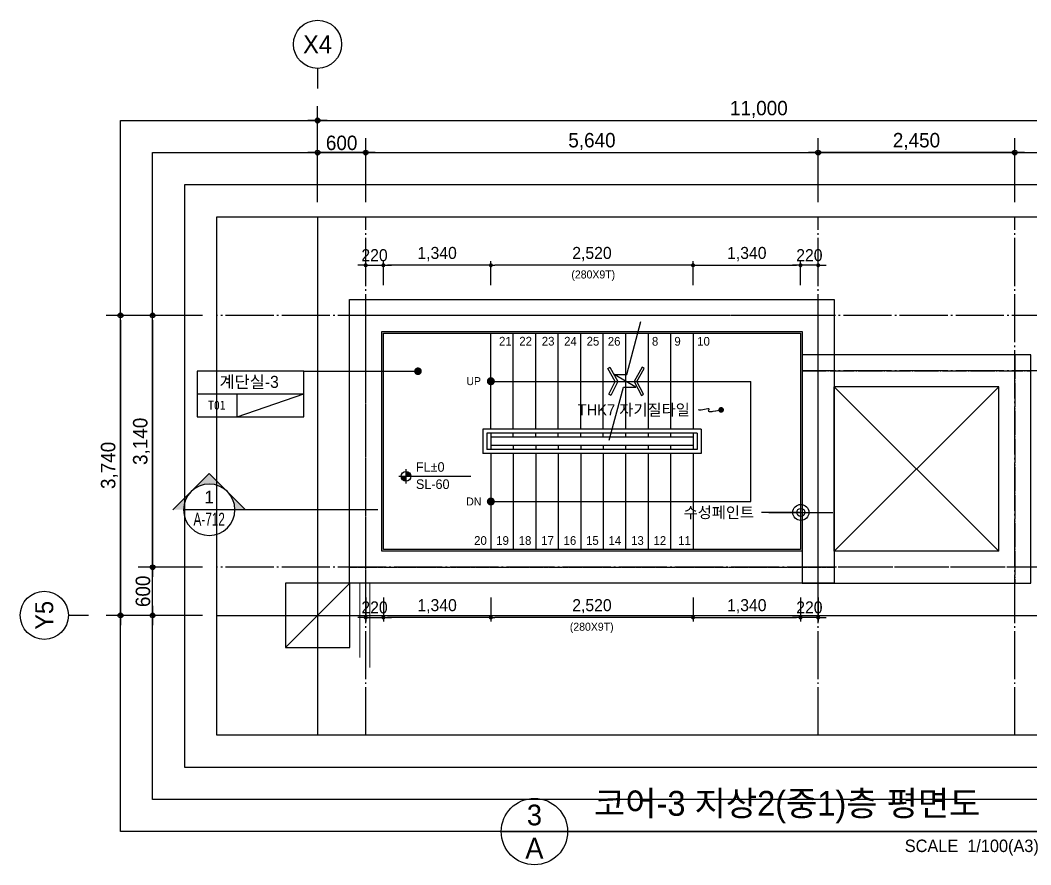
# Model space of a CAD drawing. Header units: millimetres. Extents: x 252711992 to 505989238, y 504776675 to 1009617600.
# Drawn here: x 253174443 to 253187039, y 504805853 to 504816382 of the extents above; entities that cross this region are included whole.
import ezdxf
from ezdxf.enums import TextEntityAlignment as Align
from ezdxf.xclip import XClip

# ---------------------------------------------------------------- set-up
doc = ezdxf.new("R2010")
doc.units = ezdxf.units.MM
doc.header["$XCLIPFRAME"] = 0
doc.linetypes.add('CEN', pattern=[35, 30, -2, 1, -2])
for name, color, linetype in [('$ZCDB_AUDIT_GENERATED_600D18', 7, 'Continuous'), ('0KD DIM', 7, 'Continuous'), ('4A.TEC CEN', 1, 'CEN'), ('4A.TEC CEN 보조1', 14, 'CEN'), ('4A.TEC ELE 4', 9, 'Continuous'), ('4A.TEC IND', 7, 'Continuous'), ('4A.TEC TEXT', 7, 'Continuous'), ('4A.TEC TEXT 1', 3, 'Continuous'), ('4A.TEC TEXT 2', 3, 'Continuous'), ('4A.TEC 기둥', 2, 'Continuous'), ('4A.TEC 마감선 2', 5, 'Continuous'), ('4A.TEC 벽체 1', 2, 'Continuous'), ('4A.TEC 벽체 3', 4, 'Continuous'), ('4A.TEC 벽체 4', 7, 'Continuous'), ('4A.TEC 심볼', 7, 'Continuous'), ('4A.TEC 해치 1', 9, 'Continuous'), ('CEN', 1, 'CEN'), ('LEV', 7, 'Continuous'), ('ROM', 7, 'Continuous'), ('SYM', 1, 'Continuous'), ('TEXT', 7, 'Continuous'), ('㈜SE&C TEXT', 7, 'Continuous')]:
    doc.layers.add(name, color=color, linetype=linetype)
doc.layers.add('DEFPOINT', color=135, linetype='Continuous', plot=False)
doc.styles.add('1', font='')
doc.styles.add('GHS', font='malgun.ttf')
doc.styles.add('나눔고딕', font='')
doc.styles.add('돋움', font='')
doc.styles.add('돋음체', font='')
doc.styles.add('울릉도L', font='')
doc.styles.get('1').set_extended_font_data('DotumChe')
doc.styles.get('나눔고딕').set_extended_font_data('Dotum')
doc.styles.get('돋움').set_extended_font_data('Dotum')
doc.styles.get('돋음체').set_extended_font_data('Dotum')
doc.styles.get('울릉도L').set_extended_font_data('Dotum')
doc.dimstyles.new('DIM_600(외부치수)', dxfattribs={"dimscale": 400, "dimtxt": 3.3, "dimasz": 1, "dimexe": 2, "dimexo": 2, "dimgap": 1, "dimtad": 1, "dimdec": 0, "dimdsep": 46, "dimlunit": 6, "dimtxsty": '나눔고딕', "dimblk1": 'DIMDOT', "dimblk2": 'DIMDOT', "dimsah": 1, "dimcen": 2.5, "dimdle": 1.5, "dimclrd": 8, "dimclre": 8, "dimclrt": 3, "dimadec": 0, "dimazin": 0, "dimtfac": 1, "dimtdec": 0, "dimtix": 1, "dimtmove": 2, "dimatfit": 3, "dimldrblk": 'DIMDOT', "dimfxl": 1, "dimtvp": 1, "dimtolj": 1, "dimtzin": 0, "dimarcsym": 0})
doc.dimstyles.new('DIM_80(외부치수)', dxfattribs={"dimscale": 40, "dimtxt": 3.3, "dimasz": 1, "dimexe": 2, "dimexo": 2, "dimgap": 1, "dimtad": 1, "dimdec": 0, "dimdsep": 46, "dimlunit": 6, "dimtxsty": '돋움', "dimblk1": 'DIMDOT', "dimblk2": 'DIMDOT', "dimsah": 1, "dimcen": 2.5, "dimdle": 1.5, "dimclrd": 1, "dimclre": 7, "dimclrt": 2, "dimadec": 0, "dimazin": 0, "dimtfac": 1, "dimtdec": 0, "dimtix": 1, "dimtmove": 2, "dimatfit": 3, "dimldrblk": 'DIMDOT', "dimfxl": 1, "dimtvp": 1, "dimtolj": 1, "dimtzin": 0, "dimarcsym": 0})
doc.dimstyles.new('KD DIM 1', dxfattribs={"dimscale": 50, "dimtxt": 3, "dimasz": 1, "dimexe": 1, "dimexo": 1, "dimgap": 1, "dimtad": 1, "dimdec": 0, "dimzin": 0, "dimdsep": 46, "dimlunit": 6, "dimtxsty": '돋음체', "dimblk": 'DOT', "dimcen": 3, "dimdle": 1, "dimclrd": 256, "dimclre": 256, "dimclrt": 3, "dimazin": 0, "dimtfac": 1, "dimtdec": 0, "dimtix": 1, "dimtmove": 2, "dimatfit": 3, "dimldrblk": 'OBLIQUE', "dimfxl": 1, "dimtvp": 0.8333, "dimtolj": 1, "dimtzin": 0, "dimarcsym": 0})

# ---------------------------------------------------------------- blocks, each defined once
blk = doc.blocks.new('dwgFD3B')
at = {"layer": '4A.TEC CEN', "color": 250, "ltscale": 500}
blk.add_line((49194.51, -169936.83, -3333.33), (358000, -169936.83, -3333.33), dxfattribs=at)
at = {"layer": '4A.TEC CEN', "color": 250, "ltscale": 500, "elevation": -3333.33}
blk.add_lwpolyline([(197807.63, -39163.16), (197807.63, -267000)], dxfattribs=at)
blk = doc.blocks.new('ccs122')
at = {"layer": '4A.TEC 심볼'}
blk.add_line((0, 8), (0, 3), dxfattribs=at)
blk.add_circle((0, 14), 6, dxfattribs=at)
at = {"layer": '4A.TEC TEXT 2', "color": 3, "style": 'GHS'}
blk.add_attdef('NO', text='', height=4.5, dxfattribs=at).set_placement((-0.01, 14.02), align=Align.MIDDLE_CENTER)
blk = doc.blocks.new('DIMDOT')
at = {"color": 0}
blk.add_line((-2, 0), (2, 0), dxfattribs=at)
for radius in [0.5, 0.25]:
    blk.add_circle((0, 0), radius, dxfattribs=at)
blk = doc.blocks.new('*D346')
at = {"layer": '$ZCDB_AUDIT_GENERATED_600D18', "color": 8, "lineweight": -2, "transparency": 16777216}
for p, q in [((253176713, 504812702), (253175513, 504812702)), ((253175693, 504812642), (253175693, 504809022)), ((253176713, 504808962), (253175513, 504808962))]:
    blk.add_line(p, q, dxfattribs=at)
at = {"layer": 'Defpoints', "color": 0, "transparency": 16777216}
for p in [(253176893, 504812702, 0), (253175693, 504808962), (253176893, 504808962, 0)]:
    blk.add_point(p, dxfattribs=at)
at = {"layer": '$ZCDB_AUDIT_GENERATED_600D18', "color": 8, "lineweight": -2, "transparency": 16777216, "xscale": 60, "yscale": 60, "zscale": 60}
for p, rotation in [((253175693, 504812702), 90), ((253175693, 504808962), 270)]:
    blk.add_blockref('DIMDOT', p, dxfattribs=dict(at, rotation=rotation))
at = {"layer": '$ZCDB_AUDIT_GENERATED_600D18', "color": 3, "transparency": 16777216, "insert": (253175555, 504810832), "char_height": 180, "attachment_point": 5, "rotation": 90, "style": '나눔고딕'}
blk.add_mtext('\\A1;3,740', dxfattribs=at)
blk = doc.blocks.new('*D347')
at = {"layer": '$ZCDB_AUDIT_GENERATED_600D18', "color": 8, "lineweight": -2, "transparency": 16777216}
for p, q in [((253176713, 504809562), (253175913, 504809562)), ((253176093, 504809022), (253176093, 504809502)), ((253176713, 504808962), (253175913, 504808962))]:
    blk.add_line(p, q, dxfattribs=at)
at = {"layer": 'Defpoints', "color": 0, "transparency": 16777216}
for p in [(253176093, 504809562), (253176893, 504809562, 0), (253176893, 504808962, 0)]:
    blk.add_point(p, dxfattribs=at)
at = {"layer": '$ZCDB_AUDIT_GENERATED_600D18', "color": 8, "lineweight": -2, "transparency": 16777216, "xscale": 60, "yscale": 60, "zscale": 60}
for p, rotation in [((253176093, 504809562), 90), ((253176093, 504808962), 270)]:
    blk.add_blockref('DIMDOT', p, dxfattribs=dict(at, rotation=rotation))
at = {"layer": '$ZCDB_AUDIT_GENERATED_600D18', "color": 3, "transparency": 16777216, "insert": (253175973, 504809262), "char_height": 180, "attachment_point": 5, "rotation": 90, "style": '나눔고딕'}
blk.add_mtext('\\A1;600', dxfattribs=at)
blk = doc.blocks.new('*D348')
at = {"layer": '$ZCDB_AUDIT_GENERATED_600D18', "color": 8, "lineweight": -2, "transparency": 16777216}
for p, q in [((253178149, 504814112), (253178149, 504815312)), ((253189149, 504814112), (253189149, 504815312)), ((253178209, 504815132), (253189089, 504815132))]:
    blk.add_line(p, q, dxfattribs=at)
at = {"layer": 'Defpoints', "color": 0, "transparency": 16777216}
for p in [(253189149, 504815132), (253178149, 504813932, 0), (253189149, 504813932)]:
    blk.add_point(p, dxfattribs=at)
at = {"layer": '$ZCDB_AUDIT_GENERATED_600D18', "color": 8, "lineweight": -2, "transparency": 16777216, "xscale": 60, "yscale": 60, "zscale": 60, "rotation": 180}
blk.add_blockref('DIMDOT', (253178149, 504815132), dxfattribs=at)
at = {"layer": '$ZCDB_AUDIT_GENERATED_600D18', "color": 8, "lineweight": -2, "transparency": 16777216, "xscale": 60, "yscale": 60, "zscale": 60}
blk.add_blockref('DIMDOT', (253189149, 504815132), dxfattribs=at)
at = {"layer": '$ZCDB_AUDIT_GENERATED_600D18', "color": 3, "transparency": 16777216, "insert": (253183649, 504815270), "char_height": 180, "attachment_point": 5, "style": '나눔고딕'}
blk.add_mtext('\\A1;11,000', dxfattribs=at)
blk = doc.blocks.new('*D349')
at = {"layer": '$ZCDB_AUDIT_GENERATED_600D18', "color": 8, "lineweight": -2, "transparency": 16777216}
for p, q in [((253186839, 504814112), (253186839, 504814912)), ((253189149, 504814112), (253189149, 504814912)), ((253186899, 504814732), (253189089, 504814732))]:
    blk.add_line(p, q, dxfattribs=at)
at = {"layer": 'Defpoints', "color": 0, "transparency": 16777216}
for p in [(253189149, 504814732), (253186839, 504813932, 569), (253189149, 504813932, 4431)]:
    blk.add_point(p, dxfattribs=at)
at = {"layer": '$ZCDB_AUDIT_GENERATED_600D18', "color": 8, "lineweight": -2, "transparency": 16777216, "xscale": 60, "yscale": 60, "zscale": 60, "rotation": 180}
blk.add_blockref('DIMDOT', (253186839, 504814732), dxfattribs=at)
at = {"layer": '$ZCDB_AUDIT_GENERATED_600D18', "color": 8, "lineweight": -2, "transparency": 16777216, "xscale": 60, "yscale": 60, "zscale": 60}
blk.add_blockref('DIMDOT', (253189149, 504814732), dxfattribs=at)
at = {"layer": '$ZCDB_AUDIT_GENERATED_600D18', "color": 3, "transparency": 16777216, "insert": (253187994, 504814870), "char_height": 180, "attachment_point": 5, "style": '나눔고딕'}
blk.add_mtext('\\A1;2,310', dxfattribs=at)
blk = doc.blocks.new('*D350')
at = {"layer": '$ZCDB_AUDIT_GENERATED_600D18', "color": 8, "lineweight": -2, "transparency": 16777216}
for p, q in [((253178149, 504814112), (253178149, 504814912)), ((253178749, 504814112), (253178749, 504814912)), ((253178689, 504814732), (253178209, 504814732))]:
    blk.add_line(p, q, dxfattribs=at)
at = {"layer": 'Defpoints', "color": 0, "transparency": 16777216}
for p in [(253178149, 504814732), (253178149, 504813932, 39667), (253178749, 504813932, 34667)]:
    blk.add_point(p, dxfattribs=at)
at = {"layer": '$ZCDB_AUDIT_GENERATED_600D18', "color": 8, "lineweight": -2, "transparency": 16777216, "xscale": 60, "yscale": 60, "zscale": 60, "rotation": 180}
blk.add_blockref('DIMDOT', (253178149, 504814732), dxfattribs=at)
at = {"layer": '$ZCDB_AUDIT_GENERATED_600D18', "color": 8, "lineweight": -2, "transparency": 16777216, "xscale": 60, "yscale": 60, "zscale": 60}
blk.add_blockref('DIMDOT', (253178749, 504814732), dxfattribs=at)
at = {"layer": '$ZCDB_AUDIT_GENERATED_600D18', "color": 3, "transparency": 16777216, "insert": (253178449, 504814852), "char_height": 180, "attachment_point": 5, "style": '나눔고딕'}
blk.add_mtext('\\A1;600', dxfattribs=at)
blk = doc.blocks.new('*D315')
at = {"layer": '$ZCDB_AUDIT_GENERATED_600D18', "color": 8, "lineweight": -2, "transparency": 16777216}
for p, q in [((253176713, 504812702), (253175913, 504812702)), ((253176093, 504812642), (253176093, 504809622)), ((253176713, 504809562), (253175913, 504809562))]:
    blk.add_line(p, q, dxfattribs=at)
at = {"layer": 'Defpoints', "color": 0, "transparency": 16777216}
for p in [(253176893, 504812702, 0), (253176093, 504809562), (253176893, 504809562, 0)]:
    blk.add_point(p, dxfattribs=at)
at = {"layer": '$ZCDB_AUDIT_GENERATED_600D18', "color": 8, "lineweight": -2, "transparency": 16777216, "xscale": 60, "yscale": 60, "zscale": 60}
for p, rotation in [((253176093, 504812702), 90), ((253176093, 504809562), 270)]:
    blk.add_blockref('DIMDOT', p, dxfattribs=dict(at, rotation=rotation))
at = {"layer": '$ZCDB_AUDIT_GENERATED_600D18', "color": 3, "transparency": 16777216, "insert": (253175955, 504811132), "char_height": 180, "attachment_point": 5, "rotation": 90, "style": '나눔고딕'}
blk.add_mtext('\\A1;3,140', dxfattribs=at)
blk = doc.blocks.new('*D316')
at = {"layer": '$ZCDB_AUDIT_GENERATED_600D18', "color": 8, "lineweight": -2, "transparency": 16777216}
for p, q in [((253178749, 504814112), (253178749, 504814912)), ((253184389, 504814112), (253184389, 504814912)), ((253178809, 504814732), (253184329, 504814732))]:
    blk.add_line(p, q, dxfattribs=at)
at = {"layer": 'Defpoints', "color": 0, "transparency": 16777216}
for p in [(253184389, 504814732), (253178749, 504813932, 34667), (253184389, 504813932, 81667)]:
    blk.add_point(p, dxfattribs=at)
at = {"layer": '$ZCDB_AUDIT_GENERATED_600D18', "color": 8, "lineweight": -2, "transparency": 16777216, "xscale": 60, "yscale": 60, "zscale": 60, "rotation": 180}
blk.add_blockref('DIMDOT', (253178749, 504814732), dxfattribs=at)
at = {"layer": '$ZCDB_AUDIT_GENERATED_600D18', "color": 8, "lineweight": -2, "transparency": 16777216, "xscale": 60, "yscale": 60, "zscale": 60}
blk.add_blockref('DIMDOT', (253184389, 504814732), dxfattribs=at)
at = {"layer": '$ZCDB_AUDIT_GENERATED_600D18', "color": 3, "transparency": 16777216, "insert": (253181569, 504814870), "char_height": 180, "attachment_point": 5, "style": '나눔고딕'}
blk.add_mtext('\\A1;5,640', dxfattribs=at)
blk = doc.blocks.new('*D317')
at = {"layer": '$ZCDB_AUDIT_GENERATED_600D18', "color": 8, "lineweight": -2, "transparency": 16777216}
for p, q in [((253184389, 504814112), (253184389, 504814912)), ((253186839, 504814112), (253186839, 504814912)), ((253186779, 504814732), (253184449, 504814732))]:
    blk.add_line(p, q, dxfattribs=at)
at = {"layer": 'Defpoints', "color": 0, "transparency": 16777216}
for p in [(253184389, 504814732), (253184389, 504813932, 81667), (253186839, 504813932, 61250)]:
    blk.add_point(p, dxfattribs=at)
at = {"layer": '$ZCDB_AUDIT_GENERATED_600D18', "color": 8, "lineweight": -2, "transparency": 16777216, "xscale": 60, "yscale": 60, "zscale": 60, "rotation": 180}
blk.add_blockref('DIMDOT', (253184389, 504814732), dxfattribs=at)
at = {"layer": '$ZCDB_AUDIT_GENERATED_600D18', "color": 8, "lineweight": -2, "transparency": 16777216, "xscale": 60, "yscale": 60, "zscale": 60}
blk.add_blockref('DIMDOT', (253186839, 504814732), dxfattribs=at)
at = {"layer": '$ZCDB_AUDIT_GENERATED_600D18', "color": 3, "transparency": 16777216, "insert": (253185614, 504814870), "char_height": 180, "attachment_point": 5, "style": '나눔고딕'}
blk.add_mtext('\\A1;2,450', dxfattribs=at)
blk = doc.blocks.new('c1')
at = {"layer": '4A.TEC 기둥'}
blk.add_lwpolyline([(1156776, -1012079), (1157576, -1012079), (1157576, -1011279), (1156776, -1011279)], close=True, dxfattribs=at)
at = {"layer": 'DEFPOINT'}
blk.add_line((1156776, -1012079), (1157576, -1011279), dxfattribs=at)
blk = doc.blocks.new('ADFAWEFQWEFQWF')
at = {"layer": '4A.TEC CEN 보조1', "ltscale": 10}
for p, q in [((200, 0), (200, 2850)), ((2650, 2850), (2650, 0)), ((0, 2650), (2850, 2650)), ((2850, 200), (0, 200))]:
    blk.add_line(p, q, dxfattribs=at)
at = {"layer": '4A.TEC 벽체 1'}
for p, q in [((400, 2450), (400, 400)), ((400, 2450), (2450, 2450)), ((2450, 2450), (2450, 400)), ((400, 400), (2450, 400))]:
    blk.add_line(p, q, dxfattribs=at)
blk.add_lwpolyline([(875, 2850), (0, 2850), (0, 0), (2850, 0), (2850, 2850), (875, 2850)], dxfattribs=at)
at = {"layer": '4A.TEC 해치 1'}
for p, q in [((400, 2450), (2450, 400)), ((2450, 2450), (400, 400))]:
    blk.add_line(p, q, dxfattribs=at)
blk = doc.blocks.new('A$C6C9969DE')
at = {"layer": 'ROM', "color": 0, "linetype": 'Continuous'}
for p, q in [((0, 510), (2400, 510)), ((900, 0), (900, 510))]:
    blk.add_line(p, q, dxfattribs=at)
blk.add_lwpolyline([(0, 0), (2400, 0), (2400, 1020), (0, 1020)], close=True, dxfattribs=at)
blk = doc.blocks.new('ASDFAWGFQWEGRQEWR')
at = {"layer": 'CEN'}
blk.add_lwpolyline([(1712, 118), (1641, 101), (1594, 94), (1567, 93), (1556, 98), (1554, 105), (1558, 114), (1563, 122), (1564, 128), (1557, 130), (1544, 129), (1526, 126), (1505, 122), (1483, 118), (1461, 115), (1443, 114), (1430, 118)], dxfattribs=at)
at = {"layer": '㈜SE&C TEXT', "color": 1, "const_width": 35.9}
blk.add_lwpolyline([(1729, 118, 1), (1694, 118, 1)], format="xyb", close=True, dxfattribs=at)
at = {"layer": '4A.TEC TEXT', "style": '돋움'}
blk.add_text('THK7 자기질타일', height=140, dxfattribs=at).set_placement((-77, 118), align=Align.MIDDLE_LEFT)
blk = doc.blocks.new('단면기호1')
at = {"layer": 'SYM'}
h = blk.add_hatch(color=256, dxfattribs=at)
h.paths.add_polyline_path([(4.24, 4.24, -0.198912), (6, 0), (8.49, 0)])
h.paths.add_polyline_path([(0, 8.49), (-4.24, 4.24, -0.414214), (4.24, 4.24)])
h.paths.add_polyline_path([(-4.24, 4.24), (-8.49, 0), (-6, 0, -0.198912)])
for p in [(-8.49, 0), (8.49, 0)]:
    blk.add_line(p, (0, 8.49), dxfattribs=at)
blk.add_circle((0, 0), 6, dxfattribs=at)
blk = doc.blocks.new('A$C3A5201BD')
at = {"layer": 'LEV'}
h = blk.add_hatch(color=256, dxfattribs=at)
h.paths.add_polyline_path([(200, 200), (335, 200, 0.414214), (200, 335)])
h.paths.add_polyline_path([(200, 65), (200, 200), (65, 200, 0.414214)])
at = {"layer": 'LEV', "color": 7}
for p, q in [((200, 0), (200, 400)), ((0, 200), (2007, 200)), ((0, 200), (400, 200))]:
    blk.add_line(p, q, dxfattribs=at)
blk.add_circle((200, 200), 135, dxfattribs=at)
blk = doc.blocks.new('_Dot')
at = {"color": 0, "linetype": 'ByBlock', "lineweight": -2}
blk.add_line((-0.5, 0), (-1, 0), dxfattribs=at)
at = {"color": 0, "linetype": 'ByBlock', "const_width": 0.5}
blk.add_lwpolyline([(-0.25, 0, 1), (0.25, 0, 1)], format="xyb", close=True, dxfattribs=at)
blk = doc.blocks.new('*D926')
at = {"layer": '0KD DIM', "lineweight": -2, "transparency": 16777216}
for p, q in [((253180309, 504813077), (253180309, 504813377)), ((253182829, 504813077), (253182829, 504813377)), ((253182779, 504813327), (253180359, 504813327))]:
    blk.add_line(p, q, dxfattribs=at)
at = {"layer": 'Defpoints', "color": 0, "transparency": 16777216}
for p in [(253180309, 504813327), (253180309, 504813027, 0), (253182829, 504813027)]:
    blk.add_point(p, dxfattribs=at)
at = {"layer": '0KD DIM', "lineweight": -2, "transparency": 16777216, "xscale": 50, "yscale": 50, "zscale": 50, "rotation": 180}
blk.add_blockref('_Dot', (253180309, 504813327), dxfattribs=at)
at = {"layer": '0KD DIM', "lineweight": -2, "transparency": 16777216, "xscale": 50, "yscale": 50, "zscale": 50}
blk.add_blockref('_Dot', (253182829, 504813327), dxfattribs=at)
at = {"layer": '0KD DIM', "color": 3, "transparency": 16777216, "insert": (253181569, 504813467), "char_height": 150, "attachment_point": 5, "style": '돋음체'}
blk.add_mtext('\\A1;2,520', dxfattribs=at)
blk = doc.blocks.new('_OBLIQUE')
at = {"color": 0, "linetype": 'ByBlock'}
blk.add_line((-0.5, -0.5), (0.5, 0.5), dxfattribs=at)
blk = doc.blocks.new('*D927')
at = {"layer": '0KD DIM', "lineweight": -2, "transparency": 16777216}
for p, q in [((253182829, 504813077), (253182829, 504813377)), ((253184169, 504813077), (253184169, 504813377)), ((253182879, 504813327), (253184119, 504813327))]:
    blk.add_line(p, q, dxfattribs=at)
at = {"layer": 'Defpoints', "color": 0, "transparency": 16777216}
for p in [(253184169, 504813327), (253182829, 504813027), (253184169, 504813027)]:
    blk.add_point(p, dxfattribs=at)
at = {"layer": '0KD DIM', "lineweight": -2, "transparency": 16777216, "xscale": 50, "yscale": 50, "zscale": 50, "rotation": 180}
blk.add_blockref('_Dot', (253182829, 504813327), dxfattribs=at)
at = {"layer": '0KD DIM', "lineweight": -2, "transparency": 16777216, "xscale": 50, "yscale": 50, "zscale": 50}
blk.add_blockref('_Dot', (253184169, 504813327), dxfattribs=at)
at = {"layer": '0KD DIM', "color": 3, "transparency": 16777216, "insert": (253183499, 504813467), "char_height": 150, "attachment_point": 5, "style": '돋음체'}
blk.add_mtext('\\A1;1,340', dxfattribs=at)
blk = doc.blocks.new('*D928')
at = {"layer": '0KD DIM', "lineweight": -2, "transparency": 16777216}
for p, q in [((253178969, 504813077), (253178969, 504813377)), ((253180309, 504813077), (253180309, 504813377)), ((253180259, 504813327), (253179019, 504813327))]:
    blk.add_line(p, q, dxfattribs=at)
at = {"layer": 'Defpoints', "color": 0, "transparency": 16777216}
for p in [(253178969, 504813327), (253178969, 504813027), (253180309, 504813027)]:
    blk.add_point(p, dxfattribs=at)
at = {"layer": '0KD DIM', "lineweight": -2, "transparency": 16777216, "xscale": 50, "yscale": 50, "zscale": 50, "rotation": 180}
blk.add_blockref('_Dot', (253178969, 504813327), dxfattribs=at)
at = {"layer": '0KD DIM', "lineweight": -2, "transparency": 16777216, "xscale": 50, "yscale": 50, "zscale": 50}
blk.add_blockref('_Dot', (253180309, 504813327), dxfattribs=at)
at = {"layer": '0KD DIM', "color": 3, "transparency": 16777216, "insert": (253179639, 504813467), "char_height": 150, "attachment_point": 5, "style": '돋음체'}
blk.add_mtext('\\A1;1,340', dxfattribs=at)
blk = doc.blocks.new('*D929')
at = {"layer": '0KD DIM', "lineweight": -2, "transparency": 16777216}
for p, q in [((253184169, 504813077), (253184169, 504813377)), ((253184389, 504813077), (253184389, 504813377)), ((253184119, 504813327), (253184069, 504813327)), ((253184389, 504813327), (253184169, 504813327)), ((253184439, 504813327), (253184489, 504813327))]:
    blk.add_line(p, q, dxfattribs=at)
at = {"layer": 'Defpoints', "color": 0, "transparency": 16777216}
for p in [(253184169, 504813327), (253184169, 504813027), (253184389, 504813027)]:
    blk.add_point(p, dxfattribs=at)
at = {"layer": '0KD DIM', "lineweight": -2, "transparency": 16777216, "xscale": 50, "yscale": 50, "zscale": 50}
blk.add_blockref('_Dot', (253184169, 504813327), dxfattribs=at)
at = {"layer": '0KD DIM', "lineweight": -2, "transparency": 16777216, "xscale": 50, "yscale": 50, "zscale": 50, "rotation": 180}
blk.add_blockref('_Dot', (253184389, 504813327), dxfattribs=at)
at = {"layer": '0KD DIM', "color": 3, "transparency": 16777216, "insert": (253184279, 504813452), "char_height": 150, "attachment_point": 5, "style": '돋음체'}
blk.add_mtext('\\A1;220', dxfattribs=at)
blk = doc.blocks.new('*D930')
at = {"layer": '0KD DIM', "lineweight": -2, "transparency": 16777216}
for p, q in [((253178749, 504813077), (253178749, 504813377)), ((253178969, 504813077), (253178969, 504813377)), ((253178699, 504813327), (253178649, 504813327)), ((253178749, 504813327), (253178969, 504813327)), ((253179019, 504813327), (253179069, 504813327))]:
    blk.add_line(p, q, dxfattribs=at)
at = {"layer": 'Defpoints', "color": 0, "transparency": 16777216}
for p in [(253178969, 504813327), (253178749, 504813027), (253178969, 504813027)]:
    blk.add_point(p, dxfattribs=at)
at = {"layer": '0KD DIM', "lineweight": -2, "transparency": 16777216, "xscale": 50, "yscale": 50, "zscale": 50}
blk.add_blockref('_Dot', (253178749, 504813327), dxfattribs=at)
at = {"layer": '0KD DIM', "lineweight": -2, "transparency": 16777216, "xscale": 50, "yscale": 50, "zscale": 50, "rotation": 180}
blk.add_blockref('_Dot', (253178969, 504813327), dxfattribs=at)
at = {"layer": '0KD DIM', "color": 3, "transparency": 16777216, "insert": (253178859, 504813452), "char_height": 150, "attachment_point": 5, "style": '돋음체'}
blk.add_mtext('\\A1;220', dxfattribs=at)
blk = doc.blocks.new('*D931')
at = {"layer": '0KD DIM', "lineweight": -2, "transparency": 16777216}
for p, q in [((253180309, 504809186), (253180309, 504808886)), ((253182829, 504809186), (253182829, 504808886)), ((253182779, 504808936), (253180359, 504808936))]:
    blk.add_line(p, q, dxfattribs=at)
at = {"layer": 'Defpoints', "color": 0, "transparency": 16777216}
for p in [(253180309, 504809236, 0), (253182829, 504809236), (253180309, 504808936)]:
    blk.add_point(p, dxfattribs=at)
at = {"layer": '0KD DIM', "lineweight": -2, "transparency": 16777216, "xscale": 50, "yscale": 50, "zscale": 50, "rotation": 180}
blk.add_blockref('_Dot', (253180309, 504808936), dxfattribs=at)
at = {"layer": '0KD DIM', "lineweight": -2, "transparency": 16777216, "xscale": 50, "yscale": 50, "zscale": 50}
blk.add_blockref('_Dot', (253182829, 504808936), dxfattribs=at)
at = {"layer": '0KD DIM', "color": 3, "transparency": 16777216, "insert": (253181569, 504809076), "char_height": 150, "attachment_point": 5, "style": '돋음체'}
blk.add_mtext('\\A1;2,520', dxfattribs=at)
blk = doc.blocks.new('*D932')
at = {"layer": '0KD DIM', "lineweight": -2, "transparency": 16777216}
for p, q in [((253182829, 504809186), (253182829, 504808886)), ((253184169, 504809186), (253184169, 504808886)), ((253182879, 504808936), (253184119, 504808936))]:
    blk.add_line(p, q, dxfattribs=at)
at = {"layer": 'Defpoints', "color": 0, "transparency": 16777216}
for p in [(253182829, 504809236), (253184169, 504809236), (253184169, 504808936)]:
    blk.add_point(p, dxfattribs=at)
at = {"layer": '0KD DIM', "lineweight": -2, "transparency": 16777216, "xscale": 50, "yscale": 50, "zscale": 50, "rotation": 180}
blk.add_blockref('_Dot', (253182829, 504808936), dxfattribs=at)
at = {"layer": '0KD DIM', "lineweight": -2, "transparency": 16777216, "xscale": 50, "yscale": 50, "zscale": 50}
blk.add_blockref('_Dot', (253184169, 504808936), dxfattribs=at)
at = {"layer": '0KD DIM', "color": 3, "transparency": 16777216, "insert": (253183499, 504809076), "char_height": 150, "attachment_point": 5, "style": '돋음체'}
blk.add_mtext('\\A1;1,340', dxfattribs=at)
blk = doc.blocks.new('*D933')
at = {"layer": '0KD DIM', "lineweight": -2, "transparency": 16777216}
for p, q in [((253178969, 504809186), (253178969, 504808886)), ((253180309, 504809186), (253180309, 504808886)), ((253180259, 504808936), (253179019, 504808936))]:
    blk.add_line(p, q, dxfattribs=at)
at = {"layer": 'Defpoints', "color": 0, "transparency": 16777216}
for p in [(253178969, 504809236), (253180309, 504809236), (253178969, 504808936)]:
    blk.add_point(p, dxfattribs=at)
at = {"layer": '0KD DIM', "lineweight": -2, "transparency": 16777216, "xscale": 50, "yscale": 50, "zscale": 50, "rotation": 180}
blk.add_blockref('_Dot', (253178969, 504808936), dxfattribs=at)
at = {"layer": '0KD DIM', "lineweight": -2, "transparency": 16777216, "xscale": 50, "yscale": 50, "zscale": 50}
blk.add_blockref('_Dot', (253180309, 504808936), dxfattribs=at)
at = {"layer": '0KD DIM', "color": 3, "transparency": 16777216, "insert": (253179639, 504809076), "char_height": 150, "attachment_point": 5, "style": '돋음체'}
blk.add_mtext('\\A1;1,340', dxfattribs=at)
blk = doc.blocks.new('*D934')
at = {"layer": '0KD DIM', "lineweight": -2, "transparency": 16777216}
for p, q in [((253184169, 504809186), (253184169, 504808886)), ((253184389, 504809186), (253184389, 504808886)), ((253184119, 504808936), (253184069, 504808936)), ((253184389, 504808936), (253184169, 504808936)), ((253184439, 504808936), (253184489, 504808936))]:
    blk.add_line(p, q, dxfattribs=at)
at = {"layer": 'Defpoints', "color": 0, "transparency": 16777216}
for p in [(253184169, 504809236), (253184389, 504809236), (253184169, 504808936)]:
    blk.add_point(p, dxfattribs=at)
at = {"layer": '0KD DIM', "lineweight": -2, "transparency": 16777216, "xscale": 50, "yscale": 50, "zscale": 50}
blk.add_blockref('_Dot', (253184169, 504808936), dxfattribs=at)
at = {"layer": '0KD DIM', "lineweight": -2, "transparency": 16777216, "xscale": 50, "yscale": 50, "zscale": 50, "rotation": 180}
blk.add_blockref('_Dot', (253184389, 504808936), dxfattribs=at)
at = {"layer": '0KD DIM', "color": 3, "transparency": 16777216, "insert": (253184279, 504809061), "char_height": 150, "attachment_point": 5, "style": '돋음체'}
blk.add_mtext('\\A1;220', dxfattribs=at)
blk = doc.blocks.new('*D935')
at = {"layer": '0KD DIM', "lineweight": -2, "transparency": 16777216}
for p, q in [((253178749, 504809186), (253178749, 504808886)), ((253178969, 504809186), (253178969, 504808886)), ((253178699, 504808936), (253178649, 504808936)), ((253178749, 504808936), (253178969, 504808936)), ((253179019, 504808936), (253179069, 504808936))]:
    blk.add_line(p, q, dxfattribs=at)
at = {"layer": 'Defpoints', "color": 0, "transparency": 16777216}
for p in [(253178749, 504809236), (253178969, 504809236), (253178969, 504808936)]:
    blk.add_point(p, dxfattribs=at)
at = {"layer": '0KD DIM', "lineweight": -2, "transparency": 16777216, "xscale": 50, "yscale": 50, "zscale": 50}
blk.add_blockref('_Dot', (253178749, 504808936), dxfattribs=at)
at = {"layer": '0KD DIM', "lineweight": -2, "transparency": 16777216, "xscale": 50, "yscale": 50, "zscale": 50, "rotation": 180}
blk.add_blockref('_Dot', (253178969, 504808936), dxfattribs=at)
at = {"layer": '0KD DIM', "color": 3, "transparency": 16777216, "insert": (253178859, 504809061), "char_height": 150, "attachment_point": 5, "style": '돋음체'}
blk.add_mtext('\\A1;220', dxfattribs=at)
blk = doc.blocks.new('ADSFWEFQWEF')
at = {"layer": '4A.TEC TEXT', "style": '돋움'}
blk.add_text('수성페인트', height=140, dxfattribs=at).set_placement((560, 110), align=Align.MIDDLE_LEFT)
at = {"layer": '㈜SE&C TEXT', "color": 1}
blk.add_leader([(2021, 110, 0), (1532, 110)], dimstyle='DIM_80(외부치수)', override={"dimasz": 5, "dimtad": 0}, dxfattribs=at)

msp = doc.modelspace()

# ---------------------------------------------------------------- linework, layer by layer
msp.add_line((253177146.55, 504811439.35), (253177979.88, 504811722.69))
at = {"layer": '4A.TEC CEN', "ltscale": 20}
for p, q in [((253178748.77, 504807467.16, 1666.67), (253178748.77, 504813932.16, 1666.67)), ((253184388.77, 504807467.16, 1666.67), (253184388.77, 504813932.16, 1666.67)), ((253186838.77, 504807467.16, 1666.67), (253186838.77, 504813932.16, 1666.67)), ((253190203.05, 504812702.14, 1666.67), (253176892.67, 504812702.14, 1666.67)), ((253190203.05, 504812012.14, 1666.67), (253184188.77, 504812012.14, 1666.67)), ((253190203.05, 504812012.14, 1666.67), (253184188.77, 504812012.14, 1666.67)), ((253190203.05, 504809562.14, 1666.67), (253176892.67, 504809562.14, 1666.67))]:
    msp.add_line(p, q, dxfattribs=at)
at = {"layer": '4A.TEC CEN 보조1'}
for p, q in [((253178748.78, 504809362.14, -3332.88), (253178748.78, 504812902.14, -3332.88)), ((253184388.78, 504809362.14, -3332.88), (253184388.78, 504812902.14, -3332.88)), ((253184588.78, 504812702.14, -3332.88), (253178548.78, 504812702.14, -3332.88)), ((253178548.78, 504809562.14, -3332.88), (253184588.78, 504809562.14, -3332.88))]:
    msp.add_line(p, q, dxfattribs=at)
at = {"layer": '4A.TEC ELE 4', "color": 8, "ltscale": 0.3}
for p, q in [((253180308.77, 504811282.14, -8332.43), (253180308.77, 504812482.14, -8332.43)), ((253180588.77, 504811282.14, -8332.43), (253180588.77, 504812482.14, -8332.43)), ((253180868.77, 504811282.14, -8332.43), (253180868.77, 504812482.14, -8332.43)), ((253181148.77, 504811282.14, -8332.43), (253181148.77, 504812482.14, -8332.43)), ((253181428.77, 504811282.14, -8332.43), (253181428.77, 504812482.14, -8332.43)), ((253181708.77, 504811282.14, -8332.43), (253181708.77, 504812482.14, -8332.43)), ((253182268.77, 504812482.14, -8332.43), (253182268.77, 504811282.14, -8332.43)), ((253182548.77, 504812482.14, -8332.43), (253182548.77, 504811282.14, -8332.43)), ((253182828.77, 504812482.14, -8332.43), (253182828.77, 504811282.14, -8332.43)), ((253182928.77, 504811282.14, -8332.43), (253180208.77, 504811282.14, -8332.43)), ((253180208.77, 504811282.14, -8332.43), (253180208.77, 504810982.14, -8332.43)), ((253182878.77, 504811232.14, -8332.43), (253180258.77, 504811232.14, -8332.43)), ((253180258.77, 504811232.14, -8332.43), (253180258.77, 504811032.14, -8332.43)), ((253180308.77, 504811232.14, -8332.43), (253180308.77, 504811082.14, -8332.43)), ((253180588.77, 504811182.14, -8332.43), (253180588.77, 504811232.14, -8332.43)), ((253180868.77, 504811182.14, -8332.43), (253180868.77, 504811232.14, -8332.43)), ((253181148.77, 504811182.14, -8332.43), (253181148.77, 504811232.14, -8332.43)), ((253182268.77, 504811232.14, -8332.43), (253182268.77, 504811182.14, -8332.43)), ((253182548.77, 504811232.14, -8332.43), (253182548.77, 504811182.14, -8332.43)), ((253182828.77, 504811232.14, -8332.43), (253182828.77, 504811182.14, -8332.43)), ((253182828.77, 504811232.14, -8332.43), (253182828.77, 504811082.14, -8332.43)), ((253182878.77, 504811232.14, -8332.43), (253182878.77, 504811032.14, -8332.43)), ((253182928.77, 504811282.14, -8332.43), (253182928.77, 504810982.14, -8332.43)), ((253182828.77, 504811182.14, -8332.43), (253180308.77, 504811182.14, -8332.43)), ((253182828.77, 504811082.14, -8332.43), (253180308.77, 504811082.14, -8332.43)), ((253180308.77, 504811082.14, -8332.43), (253180308.77, 504811032.14, -8332.43)), ((253180588.77, 504811082.14, -8332.43), (253180588.77, 504811032.14, -8332.43)), ((253180868.77, 504811082.14, -8332.43), (253180868.77, 504811032.14, -8332.43)), ((253181148.77, 504811082.14, -8332.43), (253181148.77, 504811032.14, -8332.43)), ((253182268.77, 504811082.14, -8332.43), (253182268.77, 504811032.14, -8332.43)), ((253182548.77, 504811082.14, -8332.43), (253182548.77, 504811032.14, -8332.43)), ((253182828.77, 504811082.14, -8332.43), (253182828.77, 504811032.14, -8332.43)), ((253182928.77, 504810982.14, -8332.43), (253180208.77, 504810982.14, -8332.43)), ((253182878.77, 504811032.14, -8332.43), (253180258.77, 504811032.14, -8332.43)), ((253180308.77, 504810982.14, -8332.43), (253180308.77, 504809782.14, -8332.43)), ((253180588.77, 504810982.14, -8332.43), (253180588.77, 504809782.14, -8332.43)), ((253180868.77, 504810982.14, -8332.43), (253180868.77, 504809782.14, -8332.43)), ((253181148.77, 504810982.14, -8332.43), (253181148.77, 504809782.14, -8332.43)), ((253181428.77, 504810982.14, -8332.43), (253181428.77, 504809782.14, -8332.43)), ((253181708.77, 504810982.14, -8332.43), (253181708.77, 504809782.14, -8332.43)), ((253181988.77, 504810982.14, -8332.43), (253181988.77, 504809782.14, -8332.43)), ((253182268.77, 504810982.14, -8332.43), (253182268.77, 504809782.14, -8332.43)), ((253182548.77, 504810982.14, -8332.43), (253182548.77, 504809782.14, -8332.43)), ((253182828.77, 504810982.14, -8332.43), (253182828.77, 504809782.14, -8332.43))]:
    msp.add_line(p, q, dxfattribs=at)
at = {"layer": '4A.TEC ELE 4', "color": 8}
for p, q in [((253181988.77, 504812482.14, -8332.43), (253181988.77, 504811282.14, -8332.43)), ((253181708.77, 504811182.14, -8332.43), (253181708.77, 504811232.14, -8332.43)), ((253181708.77, 504811082.14, -8332.43), (253181708.77, 504811032.14, -8332.43))]:
    msp.add_line(p, q, dxfattribs=at)
at = {"layer": '4A.TEC ELE 4', "color": 8, "ltscale": 0.2}
for p, q in [((253181428.77, 504811182.14, -8332.43), (253181428.77, 504811232.14, -8332.43)), ((253181428.77, 504811082.14, -8332.43), (253181428.77, 504811032.14, -8332.43))]:
    msp.add_line(p, q, dxfattribs=at)
at = {"layer": '4A.TEC ELE 4', "color": 8, "ltscale": 0.02}
for p, q in [((253181988.77, 504811232.14, -8332.43), (253181988.77, 504811182.14, -8332.43)), ((253181988.77, 504811082.14, -8332.43), (253181988.77, 504811032.14, -8332.43))]:
    msp.add_line(p, q, dxfattribs=at)
at = {"layer": '4A.TEC ELE 4', "color": 8, "ltscale": 0.3, "elevation": -8332.43}
msp.add_lwpolyline([(253181782.97, 504811144.97), (253181960.8, 504811808.63), (253182116.09, 504811808.63), (253181847.12, 504811963.93), (253182002.41, 504811963.93), (253182179.56, 504812625.03)], dxfattribs=at)
at = {"layer": '4A.TEC IND', "color": 8}
for p, q in [((253180308.77, 504811879.64, -8332.43), (253183548.77, 504811879.64, -8332.43)), ((253183548.77, 504810382.94, -8332.43), (253183548.77, 504811879.64, -8332.43)), ((253180298.77, 504810380.44, -8332.43), (253183548.77, 504810382.94, -8332.43))]:
    msp.add_line(p, q, dxfattribs=at)
at = {"layer": '4A.TEC IND', "color": 8, "elevation": -8332.43}
for points in [[(253181802.68, 504811705.03), (253181777.9, 504811719.34), (253181859.84, 504811879.64), (253181766.94, 504812040.55), (253181791.72, 504812054.86), (253181892.88, 504811879.64)], [(253182185.3, 504811705.03), (253182210.08, 504811719.33), (253182128.14, 504811879.64), (253182221.04, 504812040.55), (253182196.26, 504812054.86), (253182095.1, 504811879.64)]]:
    msp.add_lwpolyline(points, close=True, dxfattribs=at)
at = {"layer": '4A.TEC IND', "const_width": 50, "elevation": -8332.43}
for points in [[(253180333.77, 504811881.35, 1), (253180283.77, 504811881.35, 1)], [(253180333.77, 504810382.14, 1), (253180283.77, 504810382.14, 1)]]:
    msp.add_lwpolyline(points, format="xyb", close=True, dxfattribs=at)
at = {"layer": '4A.TEC 마감선 2'}
for p, q in [((253178968.78, 504812482.14, -3332.88), (253184168.78, 504812482.14, -3332.88)), ((253178968.78, 504809782.14, -3332.88), (253178968.78, 504812482.14, -3332.88)), ((253184168.78, 504812482.14, -3332.88), (253184168.78, 504809782.14, -3332.88)), ((253184168.78, 504809782.14, -3332.88), (253178968.78, 504809782.14, -3332.88))]:
    msp.add_line(p, q, dxfattribs=at)
at = {"layer": '4A.TEC 벽체 1'}
for p, q in [((253178548.78, 504812902.14, -3332.88), (253184588.78, 504812902.14, -3332.88)), ((253178548.78, 504809362.14, -3332.88), (253178548.78, 504812902.14, -3332.88)), ((253184588.78, 504812902.14, -3332.88), (253184588.78, 504809362.14, -3332.88)), ((253178948.78, 504812502.14, -3332.88), (253184188.78, 504812502.14, -3332.88)), ((253178948.78, 504809762.14, -3332.88), (253178948.78, 504812502.14, -3332.88)), ((253184188.78, 504812502.14, -3332.88), (253184188.78, 504809762.14, -3332.88)), ((253184188.78, 504809762.14, -3332.88), (253178948.78, 504809762.14, -3332.88)), ((253184588.78, 504809362.14, -3332.88), (253178548.78, 504809362.14, -3332.88))]:
    msp.add_line(p, q, dxfattribs=at)
at = {"layer": '4A.TEC 벽체 3'}
msp.add_line((253178548.78, 504809362.14, -3332.88), (253178548.78, 504808562.14, -3332.88), dxfattribs=at)
at = {"layer": '4A.TEC 벽체 4', "color": 251, "lineweight": 0, "ltscale": 15}
for p, q in [((253178673.78, 504809362.14, -3332.88), (253178673.78, 504808437.14, -3332.88)), ((253178798.78, 504809362.14, -3332.88), (253178798.78, 504808312.14, -3332.88))]:
    msp.add_line(p, q, dxfattribs=at)
at = {"layer": '4A.TEC 심볼'}
msp.add_line((253180437.72, 504806267.16, 3333.33), (253187236.14, 504806267.16, 3333.33), dxfattribs=at)
msp.add_circle((253180851.72, 504806267.16, 3333.33), 414, dxfattribs=at)
at = {"layer": 'DEFPOINT', "elevation": 3333.33}
for points in [[(253175692.67, 504815132.16), (253191403.05, 504815132.16), (253191403.05, 504806267.16), (253175692.67, 504806267.16)], [(253176092.67, 504814732.16), (253191003.05, 504814732.16), (253191003.05, 504806667.16), (253176092.67, 504806667.16)], [(253176492.67, 504814332.16), (253190603.05, 504814332.16), (253190603.05, 504807067.16), (253176492.67, 504807067.16)], [(253176892.67, 504813932.16), (253190203.05, 504813932.16), (253190203.05, 504807467.16), (253176892.67, 504807467.16)]]:
    msp.add_lwpolyline(points, close=True, dxfattribs=at)
at = {"layer": 'SYM'}
msp.add_line((253178900.7, 504810278.45, 1666.67), (253177118.27, 504810278.45, 1666.67), dxfattribs=at)
at = {"layer": 'SYM', "elevation": 1666.67}
msp.add_lwpolyline([(253177118.27, 504810278.45), (253176477.82, 504810278.45)], dxfattribs=at)
at = {"layer": 'TEXT'}
msp.add_line((253177979.88, 504812006.02), (253179400.37, 504812006.02), dxfattribs=at)
at = {"layer": 'TEXT', "const_width": 47.82}
msp.add_lwpolyline([(253179400.37, 504812029.93, 1), (253179400.37, 504811982.11, 1)], format="xyb", close=True, dxfattribs=at)

# ---------------------------------------------------------------- block references
ref = msp.add_blockref('dwgFD3B', (252980341.15, 504978898.98, 0.45))
XClip(ref).set_block_clipping_path([(196551.5201089978, -171431.8169596791), (209861.9006240964, -164966.8169608712)])
for name, p in [('ASDFAWGFQWEGRQEWR', (253181467.87, 504811406.49)), ('ADSFWEFQWEF', (253182151.53, 504810135.85))]:
    msp.add_blockref(name, p)
at = {"layer": '4A.TEC 기둥'}
msp.add_blockref('c1', (252020973.1, 505820641.48, -3332.88), dxfattribs=at)
at = {"layer": '4A.TEC 벽체 1', "color": 3, "rotation": 180}
msp.add_blockref('ADFAWEFQWEFQWF', (253187038.77, 504812212.14, 1666.67), dxfattribs=at)
at = {"layer": '4A.TEC 심볼'}
ref = msp.add_blockref('ccs122', (253178148.78, 504815382.16, -7764.32), dxfattribs=dict(at, xscale=49.99999977496833, yscale=49.99999977496833, zscale=49.99999977496833))
ref.add_attrib('NO', 'X4', dxfattribs={"layer": '0', "color": 3, "height": 225, "style": '울릉도L'}).set_placement((253178148.47, 504816083.06, -7764.32), align=Align.MIDDLE_CENTER)
ref = msp.add_blockref('ccs122', (253175442.67, 504808963.18, -4999.55), dxfattribs=dict(at, xscale=49.99999977496833, yscale=49.99999977496833, zscale=49.99999977496833, rotation=90))
ref.add_attrib('NO', 'Y5', dxfattribs={"layer": '0', "color": 3, "height": 225, "rotation": 90, "style": '울릉도L'}).set_placement((253174741.77, 504808962.87, -4999.55), align=Align.MIDDLE_CENTER)
at = {"layer": 'LEV', "xscale": 0.4469841265468151, "yscale": 0.4469841265468151, "zscale": 0.4469841265468151}
msp.add_blockref('A$C3A5201BD', (253179162.86, 504810606.97), dxfattribs=at)
at = {"layer": 'SYM', "xscale": -53.37150118498497, "yscale": 53.37150118498497, "zscale": 53.37150118498497, "rotation": 359.9999999999999}
msp.add_blockref('단면기호1', (253176798.04, 504810278.45, 1666.67), dxfattribs=at)
at = {"layer": 'TEXT', "xscale": 0.5555555568112274, "yscale": 0.5555555568112274, "zscale": 0.5555555568112274}
msp.add_blockref('A$C6C9969DE', (253176646.55, 504811439.35), dxfattribs=at)

# ---------------------------------------------------------------- texts
at = {"layer": '0KD DIM', "color": 3, "style": '돋음체'}
for p in [(253181585.31, 504813212.6, -3332.88), (253181566.09, 504808820.81, -3332.88)]:
    msp.add_text('(280X9T)', height=100, dxfattribs=at).set_placement(p, align=Align.MIDDLE_CENTER)
at = {"layer": '4A.TEC TEXT 1', "style": '돋음체'}
for s, p in [('UP', (253180004.02, 504811883.1, 8332.43)), ('DN', (253180001.57, 504810382.57))]:
    msp.add_text(s, height=100, dxfattribs=at).set_placement(p, align=Align.MIDDLE_LEFT)
at = {"layer": '4A.TEC TEXT 2', "color": 3, "style": '나눔고딕'}
msp.add_text('코어-3 지상2(중1)층 평면도', height=310.5, dxfattribs=at).set_placement((253181594.61, 504806370.66, 3333.33), align=Align.BOTTOM_LEFT)
for s, p in [('3', (253180851.72, 504806474.16, 3333.33)), ('A', (253180851.72, 504806060.16, 3333.33))]:
    msp.add_text(s, height=258.75, dxfattribs=at).set_placement(p, align=Align.MIDDLE)
msp.add_text('SCALE  1/100(A3)', height=155.25, dxfattribs=at).set_placement((253187138.94, 504805965.52, 3333.33), align=Align.BOTTOM_RIGHT)
at = {"layer": 'LEV', "style": '돋움'}
for s, p in [('FL%%P0', (253179374.98, 504810752.28)), ('SL-60', (253179374.98, 504810538.07))]:
    msp.add_text(s, height=120, dxfattribs=at).set_placement(p)
at = {"layer": 'TEXT', "style": '나눔고딕'}
for s, height, p in [('21', 108.675, (253180568.79, 504812293.38, -3332.88)), ('22', 108.675, (253180821.37, 504812293.38, -3332.88)), ('23', 108.675, (253181101.66, 504812293.38, -3332.88)), ('24', 108.675, (253181380.33, 504812293.38, -3332.88)), ('25', 108.675, (253181660.48, 504812293.38, -3332.88)), ('26', 108.675, (253181924.39, 504812292.2, -3332.88)), ('8', 108.68, (253182395.77, 504812292.2, -3332.88)), ('9', 108.68, (253182675.63, 504812292.2, -3332.88)), ('10', 108.675, (253183038.94, 504812292.2, -3332.88)), ('20', 108.675, (253180258.61, 504809808.75, -3332.88)), ('19', 108.675, (253180533.75, 504809808.75, -3332.88)), ('18', 108.675, (253180814.04, 504809808.75, -3332.88)), ('17', 108.675, (253181093.75, 504809808.75, -3332.88)), ('16', 108.675, (253181373.75, 504809808.75, -3332.88)), ('15', 108.675, (253181653.6, 504809808.75, -3332.88)), ('14', 108.675, (253181933.45, 504809808.75, -3332.88)), ('13', 108.675, (253182214.78, 504809808.75, -3332.88)), ('12', 108.675, (253182494.48, 504809808.75, -3332.88)), ('11', 108.675, (253182801.91, 504809808.75, -3332.88))]:
    msp.add_text(s, height=height, dxfattribs=at).set_placement(p, align=Align.BOTTOM_RIGHT)
at = {"layer": 'TEXT'}
for s, height, style, p in [('계단실-3', 150, '돋움', (253177296.45, 504811873.52)), ('T01', 112.5, '1', (253176893.69, 504811583.05))]:
    msp.add_text(s, height=height, dxfattribs=dict(at, style=style)).set_placement(p, align=Align.MIDDLE_CENTER)
at = {"layer": 'TEXT', "style": '돋움'}
msp.add_text('1', height=160.11, dxfattribs=at).set_placement((253176798.04, 504810357.23, 1666.67), align=Align.CENTER)
at = {"layer": 'TEXT', "style": '돋움', "width": 0.7}
msp.add_text('A-712', height=160.115, dxfattribs=at).set_placement((253176798.04, 504810081.54, 1666.67), align=Align.CENTER)

# ---------------------------------------------------------------- dimensions: what is measured, and where the dimension line sits
at = {"layer": '$ZCDB_AUDIT_GENERATED_600D18'}
for base, p1, p2, picture, middle in [((253189148.78, 504815132.16, -7764.32), (253178148.78, 504813932.16, -7764.32), (253189148.78, 504813932.16, -7764.32), '*D348', (253183648.78, 504815269.62, -7764.32)), ((253184388.77, 504814732.16, -7764.32), (253178748.77, 504813932.16, 26902.34), (253184388.77, 504813932.16, 73902.34), '*D316', (253181568.77, 504814869.62, -7764.32)), ((253189148.78, 504814732.16, -7764.32), (253186838.77, 504813932.16, -7195.76), (253189148.78, 504813932.16, -3332.88), '*D349', (253187993.77, 504814869.62, -7764.32))]:
    dim = msp.add_linear_dim(base=base, p1=p1, p2=p2, dimstyle='DIM_600(외부치수)', override={"dimscale": 300, "dimtxt": 0.6, "dimasz": 0.2, "dimexe": 0.6, "dimexo": 0.6, "dimgap": 0.1, "dimdec": 1, "dimblk1": 'DIMDOT', "dimblk2": 'DIMDOT', "dimdle": 0.5}, dxfattribs=at)
    dim.commit()
    dim.dimension.update_dxf_attribs({"geometry": picture, "text_midpoint": middle})
for base, p1, p2, angle, picture, middle in [((253178148.78, 504814732.16, -7764.32), (253178748.77, 504813932.16, 26902.34), (253178148.78, 504813932.16, 31902.33), 180, '*D350', (253178448.77, 504814852.28, -7764.32)), ((253184388.77, 504814732.16, -7764.32), (253186838.77, 504813932.16, 53485.68), (253184388.77, 504813932.16, 73902.34), 180, '*D317', (253185613.77, 504814869.62, -7764.32)), ((253175692.67, 504808962.14, -4999.55), (253176892.67, 504812702.14, -4999.55), (253176892.67, 504808962.14, -4999.55), 270, '*D346', (253175555.21, 504810832.14, -4999.55)), ((253176092.67, 504809562.14, -4999.55), (253176892.67, 504812702.14, -4999.55), (253176892.67, 504809562.14, -4999.55), 270, '*D315', (253175955.21, 504811132.14, -4999.55)), ((253176092.67, 504809562.14, -4999.55), (253176892.67, 504808962.14, -4999.55), (253176892.67, 504809562.14, -4999.55), 90, '*D347', (253175972.55, 504809262.14, -4999.55))]:
    dim = msp.add_linear_dim(base=base, p1=p1, p2=p2, angle=angle, dimstyle='DIM_600(외부치수)', override={"dimscale": 300, "dimtxt": 0.6, "dimasz": 0.2, "dimexe": 0.6, "dimexo": 0.6, "dimgap": 0.1, "dimdec": 1, "dimblk1": 'DIMDOT', "dimblk2": 'DIMDOT', "dimdle": 0.5}, dxfattribs=at)
    dim.commit()
    dim.dimension.update_dxf_attribs({"geometry": picture, "text_midpoint": middle})
at = {"layer": '0KD DIM'}
for base, p1, p2, picture, middle in [((253178968.78, 504813327.14, -3332.88), (253178748.77, 504813027.14, -3332.88), (253178968.78, 504813027.14, -3332.88), '*D930', (253178858.77, 504813452.24, -3332.88)), ((253184168.78, 504813327.14, -3332.88), (253182828.78, 504813027.14, -3332.88), (253184168.78, 504813027.14, -3332.88), '*D927', (253183498.78, 504813466.7, -3332.88)), ((253178968.78, 504808936.14, -3332.88), (253178748.77, 504809236.14, -3332.88), (253178968.78, 504809236.14, -3332.88), '*D935', (253178858.77, 504809061.24, -3332.88)), ((253184168.78, 504808936.14, -3332.88), (253182828.78, 504809236.14, -3332.88), (253184168.78, 504809236.14, -3332.88), '*D932', (253183498.78, 504809075.7, -3332.88))]:
    dim = msp.add_linear_dim(base=base, p1=p1, p2=p2, dimstyle='KD DIM 1', dxfattribs=at)
    dim.commit()
    dim.dimension.update_dxf_attribs({"geometry": picture, "text_midpoint": middle})
for base, p1, p2, picture, middle in [((253178968.78, 504813327.14, -3332.88), (253180308.78, 504813027.14, -3332.88), (253178968.78, 504813027.14, -3332.88), '*D928', (253179638.78, 504813466.7, -3332.88)), ((253180308.78, 504813327.14, -3332.88), (253182828.78, 504813027.14, -3332.88), (253180308.78, 504813027.14, -3332.88), '*D926', (253181568.78, 504813466.7, -3332.88)), ((253184168.78, 504813327.14, -3332.88), (253184388.78, 504813027.14, -3332.88), (253184168.78, 504813027.14, -3332.88), '*D929', (253184278.78, 504813452.24, -3332.88)), ((253178968.78, 504808936.14, -3332.88), (253180308.78, 504809236.14, -3332.88), (253178968.78, 504809236.14, -3332.88), '*D933', (253179638.78, 504809075.7, -3332.88)), ((253180308.78, 504808936.14, -3332.88), (253182828.78, 504809236.14, -3332.88), (253180308.78, 504809236.14, -3332.88), '*D931', (253181568.78, 504809075.7, -3332.88)), ((253184168.78, 504808936.14, -3332.88), (253184388.78, 504809236.14, -3332.88), (253184168.78, 504809236.14, -3332.88), '*D934', (253184278.78, 504809061.24, -3332.88))]:
    dim = msp.add_linear_dim(base=base, p1=p1, p2=p2, angle=180, dimstyle='KD DIM 1', dxfattribs=at)
    dim.commit()
    dim.dimension.update_dxf_attribs({"geometry": picture, "text_midpoint": middle})

doc.saveas('drawing.dxf')
